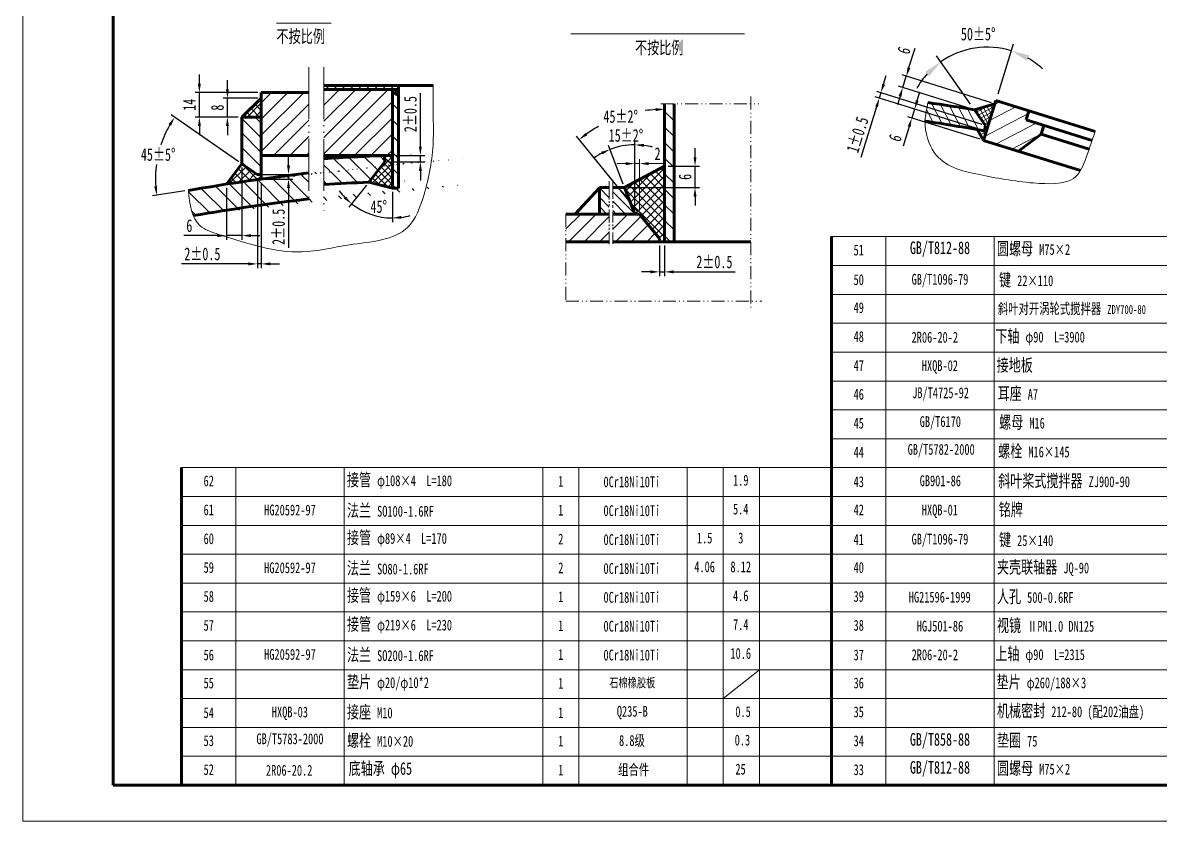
# Model space of a CAD drawing. Header units: millimetres. Extents: x 10132 to 16072, y 1336 to 9746.
# Drawn here: x 10132 to 13282, y 1336 to 3549 of the extents above; entities that cross this region are included whole.
import ezdxf

# ---------------------------------------------------------------- set-up
doc = ezdxf.new("R2010")
doc.units = ezdxf.units.MM
doc.linetypes.add('ACAD_ISO05W100', pattern=[33, 24, -3, 0, -3, 0, -3])
doc.linetypes.add('ACAD_ISO12W100', pattern=[22.4, 12, -3, 0.7, -3, 0.7, -3])
doc.layers.get('DEFPOINTS').update_dxf_attribs({"lineweight": 18})
for name, color, linetype, lineweight in [('双点划线', 5, 'ACAD_ISO05W100', 18), ('双点线', 7, 'ACAD_ISO12W100', 15), ('粗实线', 4, 'Continuous', 70), ('细实线', 7, 'Continuous', 18)]:
    doc.layers.add(name, color=color, linetype=linetype, lineweight=lineweight)
doc.styles.get("Standard").update_dxf_attribs({"font": 'SIMFANG.TTF', "width": 0.7, "height": 35})
doc.dimstyles.new('机械标注', dxfattribs={"dimtxt": 35, "dimasz": 25, "dimexe": 12, "dimexo": 10, "dimgap": 10, "dimtad": 1, "dimdec": 1, "dimdsep": 46, "dimtxsty": 'Standard', "dimcen": 2.5, "dimadec": 0, "dimazin": 0, "dimtfac": 1, "dimtdec": 1, "dimtmove": 0, "dimatfit": 0, "dimfxl": 0, "dimarcsym": 0})
doc.dimstyles.new('角度', dxfattribs={"dimtxt": 60, "dimasz": 50, "dimexe": 20, "dimexo": 20, "dimgap": 20, "dimtad": 1, "dimtih": 1, "dimtoh": 1, "dimdsep": 46, "dimtxsty": 'Standard', "dimcen": 2.5, "dimadec": 0, "dimazin": 0, "dimtfac": 1, "dimtmove": 0, "dimatfit": 0, "dimfxl": 0, "dimarcsym": 0})
doc.dimstyles.new('角度标注', dxfattribs={"dimtxt": 35, "dimasz": 25, "dimexe": 12, "dimexo": 10, "dimgap": 10, "dimtad": 1, "dimtih": 1, "dimtoh": 1, "dimdec": 4, "dimdsep": 46, "dimlunit": 6, "dimtxsty": 'Standard', "dimcen": 1, "dimadec": 0, "dimazin": 0, "dimtfac": 1, "dimtdec": 4, "dimtmove": 0, "dimatfit": 0, "dimfxl": 0, "dimtolj": 1, "dimtzin": 0, "dimarcsym": 0})
pattern_1 = [(135, (-73.282, 498.51), (-22.45064, -22.45064), [])]

# ---------------------------------------------------------------- blocks, each defined once
blk = doc.blocks.new('*D36')
at = {"layer": 'DEFPOINTS', "color": 0}
for p in [(12735, 3470.7), (12826.5, 3333), (12767.7, 3307), (12817.2, 3303.3), (12797.8, 3264.1)]:
    blk.add_point(p, dxfattribs=at)
at = {"layer": '细实线', "color": 0, "lineweight": -2}
for p, q in [((12832.5, 3352.1), (12875.5, 3490.1)), ((12756.2, 3323.4), (12662.5, 3456.8))]:
    blk.add_line(p, q, dxfattribs=at)
for start, end in [(72.6674, 125.0907), (47.0493, 59.8584), (137.8997, 150.7088)]:
    blk.add_arc((12802.8, 3257.1), 224.1, start, end, dxfattribs=at)
at = {"layer": '细实线', "color": 0}
for points in [[(12912, 3443.2), (12918.7, 3458.5), (12869.6, 3471)], [(12631, 3413.6), (12642, 3401.1), (12674, 3440.4)]]:
    blk.add_solid(points, dxfattribs=at)
at = {"layer": '细实线', "color": 0, "insert": (12777.5, 3517.2), "char_height": 35, "attachment_point": 5}
blk.add_mtext('50±5%%d', dxfattribs=at)
blk = doc.blocks.new('*D37')
at = {"layer": 'DEFPOINTS', "color": 0}
for p in [(12503.6, 3339.7), (12794.9, 3248.8), (12797.8, 3264.1)]:
    blk.add_point(p, dxfattribs=at)
at = {"layer": '细实线', "color": 0, "lineweight": -2}
for p, q in [((12515.7, 3378.4), (12523.1, 3402.2)), ((12785.4, 3251.7), (12492.1, 3343.3)), ((12788.3, 3267.1), (12496.8, 3358.1)), ((12508.2, 3354.5), (12503.6, 3339.7)), ((12496.2, 3315.8), (12452.4, 3175.6))]:
    blk.add_line(p, q, dxfattribs=at)
at = {"layer": '细实线', "color": 0}
for points in [[(12511.7, 3379.6), (12519.7, 3377.1), (12508.2, 3354.5)], [(12492.2, 3317.1), (12500.1, 3314.6), (12503.6, 3339.7)]]:
    blk.add_solid(points, dxfattribs=at)
at = {"layer": '细实线', "color": 0, "insert": (12443.3, 3238.7), "char_height": 35, "attachment_point": 5, "rotation": 72.6674}
blk.add_mtext('1±0.5', dxfattribs=at)
blk = doc.blocks.new('*D38')
at = {"layer": 'DEFPOINTS', "color": 0}
for p in [(12578.5, 3400.5), (12823.7, 3323.9), (12767.7, 3307)]:
    blk.add_point(p, dxfattribs=at)
at = {"layer": '细实线', "color": 0, "lineweight": -2}
for p, q in [((12585.9, 3424.3), (12602.8, 3478.5)), ((12814.1, 3326.9), (12567, 3404)), ((12758.1, 3310), (12557.2, 3372.7)), ((12568.7, 3369.1), (12578.5, 3400.5)), ((12561.2, 3345.3), (12553.8, 3321.4))]:
    blk.add_line(p, q, dxfattribs=at)
at = {"layer": '细实线', "color": 0}
for points in [[(12581.9, 3425.6), (12589.9, 3423.1), (12578.5, 3400.5)], [(12557.3, 3346.5), (12565.2, 3344), (12568.7, 3369.1)]]:
    blk.add_solid(points, dxfattribs=at)
at = {"layer": '细实线', "color": 0, "insert": (12571.9, 3471.9), "char_height": 35, "attachment_point": 5, "rotation": 72.6674}
blk.add_mtext('6', dxfattribs=at)
blk = doc.blocks.new('*D39')
at = {"layer": 'DEFPOINTS', "color": 0}
for p in [(12593.7, 3284.7), (12794.9, 3248.8), (12792.1, 3222.8)]:
    blk.add_point(p, dxfattribs=at)
at = {"layer": '细实线', "color": 0, "lineweight": -2}
for p, q in [((12608.8, 3333), (12616.3, 3356.9)), ((12785.4, 3251.7), (12589.9, 3312.7)), ((12601.4, 3309.2), (12593.7, 3284.7)), ((12782.6, 3225.8), (12582.3, 3288.3)), ((12586.3, 3260.9), (12569.4, 3206.7))]:
    blk.add_line(p, q, dxfattribs=at)
at = {"layer": '细实线', "color": 0}
for points in [[(12604.8, 3334.3), (12612.8, 3331.8), (12601.4, 3309.2)], [(12582.3, 3262.1), (12590.3, 3259.6), (12593.7, 3284.7)]]:
    blk.add_solid(points, dxfattribs=at)
at = {"layer": '细实线', "color": 0, "insert": (12547.8, 3229.7), "char_height": 35, "attachment_point": 5, "rotation": 72.6674}
blk.add_mtext('6', dxfattribs=at)
blk = doc.blocks.new('*D40')
at = {"layer": 'DEFPOINTS', "color": 0}
for p in [(10620.8, 3355.3), (10792.3, 3355.3), (10738.6, 3287.5)]:
    blk.add_point(p, dxfattribs=at)
at = {"layer": '细实线', "color": 0, "lineweight": -2}
for p, q in [((10620.8, 3380.3), (10620.8, 3405.3)), ((10782.3, 3355.3), (10608.8, 3355.3)), ((10620.8, 3287.5), (10620.8, 3355.3)), ((10728.6, 3287.5), (10608.8, 3287.5)), ((10620.8, 3262.5), (10620.8, 3237.5))]:
    blk.add_line(p, q, dxfattribs=at)
at = {"layer": '细实线', "color": 0}
for points in [[(10616.6, 3380.3), (10625, 3380.3), (10620.8, 3355.3)], [(10616.6, 3262.5), (10625, 3262.5), (10620.8, 3287.5)]]:
    blk.add_solid(points, dxfattribs=at)
at = {"layer": '细实线', "color": 0, "insert": (10593.3, 3321.4), "char_height": 35, "attachment_point": 5, "rotation": 90}
blk.add_mtext('14', dxfattribs=at)
blk = doc.blocks.new('*D41')
at = {"layer": 'DEFPOINTS', "color": 0}
for p in [(10738.6, 3157.8), (10695.8, 3101.4), (10695.8, 2958.9)]:
    blk.add_point(p, dxfattribs=at)
at = {"layer": '细实线', "color": 0, "lineweight": -2}
for p, q in [((10738.6, 3147.8), (10738.6, 2946.9)), ((10695.8, 3091.4), (10695.8, 2946.9)), ((10670.8, 2958.9), (10577.5, 2958.9)), ((10738.6, 2958.9), (10695.8, 2958.9)), ((10763.6, 2958.9), (10788.6, 2958.9))]:
    blk.add_line(p, q, dxfattribs=at)
at = {"layer": '细实线', "color": 0}
for points in [[(10670.8, 2963), (10670.8, 2954.7), (10695.8, 2958.9)], [(10763.6, 2963), (10763.6, 2954.7), (10738.6, 2958.9)]]:
    blk.add_solid(points, dxfattribs=at)
at = {"layer": '细实线', "color": 0, "insert": (10593, 2986.4), "char_height": 35, "attachment_point": 5}
blk.add_mtext('6', dxfattribs=at)
blk = doc.blocks.new('*D42')
at = {"layer": 'DEFPOINTS', "color": 0}
for p in [(10781.5, 3128.3), (10792.3, 3115.6), (10781.5, 2880.5)]:
    blk.add_point(p, dxfattribs=at)
at = {"layer": '细实线', "color": 0, "lineweight": -2}
for p, q in [((10781.5, 3118.3), (10781.5, 2868.5)), ((10792.3, 3105.6), (10792.3, 2868.5)), ((10756.5, 2880.5), (10571.1, 2880.5)), ((10792.3, 2880.5), (10781.5, 2880.5)), ((10817.3, 2880.5), (10842.3, 2880.5))]:
    blk.add_line(p, q, dxfattribs=at)
at = {"layer": '细实线', "color": 0}
for points in [[(10756.5, 2884.7), (10756.5, 2876.4), (10781.5, 2880.5)], [(10817.3, 2884.7), (10817.3, 2876.4), (10792.3, 2880.5)]]:
    blk.add_solid(points, dxfattribs=at)
at = {"layer": '细实线', "color": 0, "insert": (10629.1, 2908), "char_height": 35, "attachment_point": 5}
blk.add_mtext('2±0.5', dxfattribs=at)
blk = doc.blocks.new('*D43')
at = {"layer": 'DEFPOINTS', "color": 0}
for p in [(10781.3, 3128.3), (10792.3, 3115.6), (10867.6, 3115.6)]:
    blk.add_point(p, dxfattribs=at)
at = {"layer": '细实线', "color": 0, "lineweight": -2}
for p, q in [((10867.6, 3153.3), (10867.6, 3178.3)), ((10791.3, 3128.3), (10879.6, 3128.3)), ((10867.6, 3128.3), (10867.6, 3115.6)), ((10802.3, 3115.6), (10879.6, 3115.6)), ((10867.6, 3090.6), (10867.6, 2925.3))]:
    blk.add_line(p, q, dxfattribs=at)
at = {"layer": '细实线', "color": 0}
for points in [[(10863.5, 3153.3), (10871.8, 3153.3), (10867.6, 3128.3)], [(10863.5, 3090.6), (10871.8, 3090.6), (10867.6, 3115.6)]]:
    blk.add_solid(points, dxfattribs=at)
at = {"layer": '细实线', "color": 0, "insert": (10840.1, 2983.2), "char_height": 35, "attachment_point": 5, "rotation": 90}
blk.add_mtext('2±0.5', dxfattribs=at)
blk = doc.blocks.new('*D44')
at = {"layer": 'DEFPOINTS', "color": 0}
for p in [(10517.5, 3219.6), (10738.6, 3157.8), (10781.3, 3128.3), (10792.3, 3115.6), (10590.4, 3084.2)]:
    blk.add_point(p, dxfattribs=at)
at = {"layer": '细实线', "color": 0, "lineweight": -2}
for p, q in [((10730.3, 3163.5), (10542.3, 3293.5)), ((10580.5, 3082.7), (10490.8, 3068.8))]:
    blk.add_line(p, q, dxfattribs=at)
for start, end in [(150.1383, 161.6156), (172.4404, 184.0354)]:
    blk.add_arc((10798.3, 3116.5), 299.2, start, end, dxfattribs=at)
at = {"layer": '细实线', "color": 0}
for points in [[(10535.3, 3267.7), (10542.4, 3263.3), (10552.2, 3286.6)], [(10504, 3095.9), (10495.7, 3095), (10502.7, 3070.6)]]:
    blk.add_solid(points, dxfattribs=at)
at = {"layer": '细实线', "color": 0, "insert": (10506.7, 3183.4), "char_height": 35, "attachment_point": 5}
blk.add_mtext('\\A1;45±5%%d', dxfattribs=at)
blk = doc.blocks.new('*D45')
at = {"layer": 'DEFPOINTS', "color": 0}
for p in [(10698.5, 3339.5), (10792.3, 3339.5), (10738.6, 3287.5)]:
    blk.add_point(p, dxfattribs=at)
at = {"layer": '细实线', "color": 0, "lineweight": -2}
for p, q in [((10698.5, 3364.5), (10698.5, 3389.5)), ((10782.3, 3339.5), (10686.5, 3339.5)), ((10698.5, 3287.5), (10698.5, 3339.5)), ((10728.6, 3287.5), (10686.5, 3287.5)), ((10698.5, 3262.5), (10698.5, 3237.5))]:
    blk.add_line(p, q, dxfattribs=at)
at = {"layer": '细实线', "color": 0}
for points in [[(10694.3, 3364.5), (10702.6, 3364.5), (10698.5, 3339.5)], [(10694.3, 3262.5), (10702.6, 3262.5), (10698.5, 3287.5)]]:
    blk.add_solid(points, dxfattribs=at)
at = {"layer": '细实线', "color": 0, "insert": (10671, 3313.5), "char_height": 35, "attachment_point": 5, "rotation": 90}
blk.add_mtext('8', dxfattribs=at)
blk = doc.blocks.new('*D69')
at = {"layer": 'DEFPOINTS', "color": 0}
for p in [(11155.3, 3363.7), (11134.5, 3163.2), (11089.7, 3107), (11155.3, 3090.1), (11076.5, 3025.6)]:
    blk.add_point(p, dxfattribs=at)
at = {"layer": '细实线', "color": 0, "lineweight": -2}
for p, q in [((11083.4, 3099.1), (11034.6, 3037.9)), ((11155.3, 3080.1), (11155.3, 2995.7))]:
    blk.add_line(p, q, dxfattribs=at)
for start, end in [(215.6713, 223.565), (231.4588, 270), (277.8938, 285.7875)]:
    blk.add_arc((11155.3, 3189.3), 181.6, start, end, dxfattribs=at)
at = {"layer": '细实线', "color": 0}
for points in [[(11026.5, 3067.2), (11020.9, 3061.1), (11042.1, 3047.3)], [(11180.5, 3005.3), (11179.9, 3013.6), (11155.3, 3007.7)]]:
    blk.add_solid(points, dxfattribs=at)
at = {"layer": '细实线', "color": 0, "insert": (11117.5, 3039.1), "char_height": 35, "attachment_point": 5}
blk.add_mtext('\\A1;45°', dxfattribs=at)
blk = doc.blocks.new('*D70')
at = {"layer": 'DEFPOINTS', "color": 0}
for p in [(11134.5, 3163.2), (11155.3, 3180.8), (11232.8, 3163.2)]:
    blk.add_point(p, dxfattribs=at)
at = {"layer": '细实线', "color": 0, "lineweight": -2}
for p, q in [((11232.8, 3205.8), (11232.8, 3353.6)), ((11144.5, 3163.2), (11244.8, 3163.2)), ((11165.3, 3180.8), (11244.8, 3180.8)), ((11232.8, 3163.2), (11232.8, 3180.8)), ((11232.8, 3138.2), (11232.8, 3113.2))]:
    blk.add_line(p, q, dxfattribs=at)
at = {"layer": '细实线', "color": 0}
for points in [[(11228.7, 3205.8), (11237, 3205.8), (11232.8, 3180.8)], [(11228.7, 3138.2), (11237, 3138.2), (11232.8, 3163.2)]]:
    blk.add_solid(points, dxfattribs=at)
at = {"layer": '细实线', "color": 0, "insert": (11205.3, 3295.6), "char_height": 35, "attachment_point": 5, "rotation": 90}
blk.add_mtext('2±0.5', dxfattribs=at)
blk = doc.blocks.new('*D79')
at = {"layer": 'DEFPOINTS', "color": 0}
for p in [(11894.7, 2941.8), (11909.2, 2941.8), (11894.7, 2858.4)]:
    blk.add_point(p, dxfattribs=at)
at = {"layer": '细实线', "color": 0, "lineweight": -2}
for p, q in [((11894.7, 2931.8), (11894.7, 2846.4)), ((11909.2, 2931.8), (11909.2, 2846.4)), ((11869.7, 2858.4), (11844.7, 2858.4)), ((11894.7, 2858.4), (11909.2, 2858.4)), ((11934.2, 2858.4), (12104.9, 2858.4))]:
    blk.add_line(p, q, dxfattribs=at)
at = {"layer": '细实线', "color": 0}
for points in [[(11869.7, 2862.6), (11869.7, 2854.2), (11894.7, 2858.4)], [(11934.2, 2862.6), (11934.2, 2854.2), (11909.2, 2858.4)]]:
    blk.add_solid(points, dxfattribs=at)
at = {"layer": '细实线', "color": 0, "insert": (12047, 2885.9), "char_height": 35, "attachment_point": 5}
blk.add_mtext('2±0.5', dxfattribs=at)
blk = doc.blocks.new('*D90')
at = {"layer": 'DEFPOINTS', "color": 0}
for p in [(11780.2, 3204.8), (11798.4, 3092), (11826.6, 3029.4), (11826.6, 3018.6), (11826.6, 3018.6)]:
    blk.add_point(p, dxfattribs=at)
at = {"layer": '细实线', "color": 0, "lineweight": -2}
for p, q in [((11826.6, 3039.4), (11826.6, 3222.5)), ((11794.8, 3101.4), (11753.5, 3209))]:
    blk.add_line(p, q, dxfattribs=at)
for start, end in [(118.4664, 125.9347), (90, 110.9981), (75.0634, 82.5317)]:
    blk.add_arc((11826.6, 3018.6), 191.9, start, end, dxfattribs=at)
at = {"layer": '细实线', "color": 0}
for points in [[(11851.3, 3204.7), (11851.8, 3213), (11826.6, 3210.5)], [(11733.4, 3191.1), (11736.9, 3183.5), (11757.8, 3197.8)]]:
    blk.add_solid(points, dxfattribs=at)
at = {"layer": '细实线', "color": 0, "insert": (11802.1, 3236.4), "char_height": 35, "attachment_point": 5}
blk.add_mtext('\\A1;15±2°', dxfattribs=at)
blk = doc.blocks.new('*D91')
at = {"layer": 'DEFPOINTS', "color": 0}
for p in [(11909.2, 3323.9), (11744.2, 3270.8), (11840, 3018.6), (11894.7, 2951.2), (11909.2, 2941.8)]:
    blk.add_point(p, dxfattribs=at)
at = {"layer": '细实线', "color": 0, "lineweight": -2}
blk.add_line((11833.7, 3026.3), (11664.9, 3234.3), dxfattribs=at)
for start, end in [(93.8143, 98.2073), (119.209, 125.2688)]:
    blk.add_arc((11909.2, 2933.4), 375.6, start, end, dxfattribs=at)
at = {"layer": '细实线', "color": 0}
for points in [[(11884.1, 3312.3), (11884.4, 3304), (11909.2, 3309)], [(11694.9, 3236.7), (11689.8, 3243.4), (11672.4, 3224.9)]]:
    blk.add_solid(points, dxfattribs=at)
at = {"layer": '细实线', "color": 0, "insert": (11787.5, 3288.7), "char_height": 35, "attachment_point": 5}
blk.add_mtext('\\A1;45±2°', dxfattribs=at)
blk = doc.blocks.new('*D92')
at = {"layer": 'DEFPOINTS', "color": 0}
for p in [(11909.2, 3151.2), (11993.4, 3151.2), (11798.4, 3092)]:
    blk.add_point(p, dxfattribs=at)
at = {"layer": '细实线', "color": 0, "lineweight": -2}
for p, q in [((11993.4, 3176.2), (11993.4, 3201.2)), ((11919.2, 3151.2), (12005.4, 3151.2)), ((11993.4, 3092), (11993.4, 3151.2)), ((11808.4, 3092), (12005.4, 3092)), ((11993.4, 3067), (11993.4, 3042))]:
    blk.add_line(p, q, dxfattribs=at)
at = {"layer": '细实线', "color": 0}
for points in [[(11989.2, 3176.2), (11997.5, 3176.2), (11993.4, 3151.2)], [(11989.2, 3067), (11997.5, 3067), (11993.4, 3092)]]:
    blk.add_solid(points, dxfattribs=at)
at = {"layer": '细实线', "color": 0, "insert": (11965.9, 3121.6), "char_height": 35, "attachment_point": 5, "rotation": 90}
blk.add_mtext('6', dxfattribs=at)

msp = doc.modelspace()

# ---------------------------------------------------------------- hatches: boundary and pattern name
at = {"layer": '细实线'}
h = msp.add_hatch(dxfattribs=at)
h.set_pattern_fill('ANSI31', color=256, scale=5, angle=90, style=0)
h.set_pattern_definition([(135, (-73.282, 498.51), (-11.22532, -11.22532), [])])
h.paths.add_polyline_path([(11171.91599, 3374.75509), (10965.68494, 3374.75509), (10965.68494, 3363.66468), (11171.91599, 3363.66468)])
h = msp.add_hatch(dxfattribs=at)
h.set_pattern_fill('ANSI37', color=256, scale=5, angle=90, style=0)
h.set_pattern_definition([(135, (-73.282, 498.51), (-11.22532, -11.22532), []), (225, (-73.282, 498.51), (11.22532, -11.22532), [])])
edge = h.paths.add_edge_path()
edge.add_line((10792.3281, 3128.33055), (10781.25418, 3128.33055))
edge.add_line((10781.25418, 3128.33055), (10738.55162, 3157.84498))
edge.add_line((10738.55162, 3157.84498), (10695.77392, 3101.37377))
edge.add_ellipse((11827.3281, 1202.37431), major_axis=(-3897, 0), ratio=0.5092378753, start_angle=286.22712679, end_angle=286.87983661, ccw=False)
edge.add_ellipse((11827.3281, 1202.37431), major_axis=(-3897, 0), ratio=0.5092378753, start_angle=285.40194912, end_angle=286.22712679, ccw=False)
edge.add_line((10792.3281, 3115.60371), (10792.3281, 3128.33055))
h.paths.add_polyline_path([(10792.3281, 3339.46049), (10738.55162, 3287.49667), (10792.3281, 3287.49667)])
h = msp.add_hatch(dxfattribs=at)
h.set_pattern_fill('ANSI31', color=256, scale=10, style=0)
h.set_pattern_definition([(45, (-73.282, 498.51), (-22.45064, 22.45064), [])])
h.paths.add_polyline_path([(10923.58359, 3355.33478), (10792.3281, 3355.33478), (10792.3281, 3180.84576), (10923.58359, 3180.84576)])
h.paths.add_polyline_path([(11155.25252, 3363.66468), (10965.68494, 3363.66468), (10965.68494, 3180.84576), (11155.25252, 3180.84576)])
h = msp.add_hatch(dxfattribs=at)
h.set_pattern_fill('ANSI37', color=256, scale=2, angle=90, style=0)
h.set_pattern_definition([(135, (-73.2817, 498.51), (-4.490128, -4.490128), []), (225, (-73.2817, 498.51), (4.490128, -4.490128), [])])
h.paths.add_polyline_path([(11171.91599, 3363.66468), (11155.25252, 3363.66468), (11155.25252, 3356.34762), (11171.91599, 3347.7759)])
h = msp.add_hatch(dxfattribs=at)
h.set_pattern_fill('ANSI31', color=256, scale=10, angle=90, style=0)
h.set_pattern_definition(pattern_1)
h.paths.add_polyline_path([(11171.91599, 3347.7759), (11155.25252, 3356.34762), (11155.25252, 3090.10936), (11171.91599, 3090.10936)])
h = msp.add_hatch(dxfattribs=at)
h.set_pattern_fill('ANSI31', color=256, scale=6.4, angle=72.66740005, style=0)
h.set_pattern_definition([(117.6674, (6371.89, 461.934), (-17.99657, -9.43535), [])])
edge = h.paths.add_edge_path()
edge.add_spline(control_points=[(12638.47892, 3327.64173), (12634.91705, 3310.56829), (12631.28225, 3293.14522), (12630.75409, 3276.16584), (12630.74473, 3275.8253)], knot_values=[0, 0, 0, 0, 65.5096313857, 66.8511411154, 66.8511411154, 66.8511411154, 66.8511411154], degree=3, periodic=0)
edge.add_arc((12131.84111, -263.06478), 3573.88413, 79.30753978, 81.97547103, ccw=False)
edge.add_line((12794.92995, 3248.76679), (12797.83089, 3264.13067))
edge.add_line((12797.83089, 3264.13067), (12767.69423, 3307.02568))
edge.add_arc((12131.84111, -263.06478), 3626.27289, 79.90119541, 81.96875543)
h = msp.add_hatch(dxfattribs=at)
h.set_pattern_fill('ANSI37', color=256, scale=3.2, angle=72.66740005, style=0)
h.set_pattern_definition([(117.6674, (6371.89, 461.934), (-8.998285, -4.717676), []), (207.6674, (6371.89, 461.934), (4.717676, -8.998285), [])])
h.paths.add_polyline_path([(12817.23956, 3303.30453), (12823.67474, 3323.9242), (12767.69423, 3307.02568), (12797.83089, 3264.13067), (12794.92995, 3248.76679, -0.0003555276), (12799.92349, 3247.82025)])
h.paths.add_polyline_path([(12799.92349, 3247.82025, 0.0017325441), (12775.57662, 3252.36583), (12792.1215, 3222.82104)])
h = msp.add_hatch(dxfattribs=at)
h.set_pattern_fill('ANSI31', color=256, scale=10.4, angle=342.66740005, style=0)
h.set_pattern_definition([(27.6674, (6371.89, 461.934), (-15.33245, 29.24443), [])])
h.paths.add_polyline_path([(12889.40277, 3192.46057), (12951.59016, 3240.21624), (12959.01944, 3264.02118), (12910.14978, 3279.27289), (12918.00341, 3304.43755), (12826.50509, 3332.99323), (12817.23956, 3303.30453), (12792.1215, 3222.82104)])
h = msp.add_hatch(dxfattribs=at)
h.set_pattern_fill('ANSI31', color=256, scale=9, angle=90, style=0)
h.set_pattern_definition([(135, (2890.25, -1637.83), (-20.20558, -20.20558), [])])
h.paths.add_polyline_path([(10792.3281, 3287.49667), (10738.55162, 3287.49667), (10738.55162, 3157.84498), (10792.3281, 3129.8789)])
h = msp.add_hatch(dxfattribs=at)
h.set_pattern_fill('ANSI31', color=256, scale=10, angle=90, style=0)
h.set_pattern_definition(pattern_1)
edge = h.paths.add_edge_path()
edge.add_ellipse((11827.3281, 1202.37431), major_axis=(-3825, 0), ratio=0.5, start_angle=283.66667808, end_angle=288.65412508, ccw=False)
edge.add_line((10923.58359, 3060.72511), (10923.58359, 3132.77244))
edge.add_ellipse((11827.3281, 1202.37431), major_axis=(-3897, 0), ratio=0.5092378753, start_angle=283.40941519, end_angle=285.40194912)
edge.add_ellipse((11827.3281, 1202.37431), major_axis=(-3897, 0), ratio=0.5092378753, start_angle=285.40194912, end_angle=286.22712679)
edge.add_ellipse((11827.3281, 1202.37431), major_axis=(-3897, 0), ratio=0.5092378753, start_angle=286.22712679, end_angle=286.87983661)
edge.add_ellipse((11827.3281, 1202.37431), major_axis=(-3897, 0), ratio=0.5092378753, start_angle=286.87983661, end_angle=288.50669764)
edge.add_spline(control_points=[(10590.35986, 3084.24898), (10593.09476, 3059.40717), (10595.82966, 3034.56536), (10603.88469, 3014.40433)], knot_values=[0, 0, 0, 0, 66.6961486033, 66.6961486033, 66.6961486033, 66.6961486033], degree=3, periodic=0)
edge = h.paths.add_edge_path()
edge.add_line((11134.46719, 3163.20009), (11133.76517, 3180.84576))
edge.add_ellipse((11437.29147, 1202.37431), major_axis=(-3897, 0), ratio=0.5092378753, start_angle=274.46713033, end_angle=276.95084864)
edge.add_line((10965.68494, 3172.28889), (10965.68494, 3100.28186))
edge.add_ellipse((11437.29147, 1202.37431), major_axis=(-3825, 0), ratio=0.5, start_angle=275.21438532, end_angle=277.08235233, ccw=False)
edge.add_line((11089.66546, 3106.95964), (11134.46719, 3163.20009))
h.paths.add_polyline_path([(10829.78851, 2937.27533), (10829.78851, 3064.35371), (10882.28851, 3064.35371), (10882.28851, 2937.27533)], flags=9)
h = msp.add_hatch(dxfattribs=at)
h.set_pattern_fill('ANSI37', color=256, scale=4, angle=90, style=0)
h.set_pattern_definition([(135, (-73.282, 498.51), (-8.980256, -8.980256), []), (225, (-73.282, 498.51), (8.980256, -8.980256), [])])
h.paths.add_polyline_path([(11155.25252, 3180.84576), (11133.76517, 3180.84576), (11134.46719, 3163.20009), (11089.66546, 3106.95964), (11155.25252, 3090.10936)])
h = msp.add_hatch(dxfattribs=at)
h.set_pattern_fill('ANSI37', color=256, scale=5, style=0)
h.set_pattern_definition([(45, (-1106.122, -1001.526), (-11.22532, 11.22532), []), (135, (-1106.122, -1001.526), (-11.22532, -11.22532), [])])
h.paths.add_polyline_path([(11909.21647, 3151.19735), (11798.40819, 3092.02848), (11826.60345, 3018.56992), (11840.02872, 3018.56992), (11894.71933, 2951.23244), (11894.71933, 2941.79699), (11909.21647, 2941.79699)])

# ---------------------------------------------------------------- linework, layer by layer
for p, q in [((11935.40802, 3319.68402), (11931.17524, 3323.91681)), ((11826.33125, 3019.27909), (11765.5006, 3080.10973)), ((11775.31414, 3018.56992), (11765.5006, 3028.38346))]:
    msp.add_line(p, q)
at = {"color": 0, "linetype": 'ByBlock'}
for p, q in [((11935.40802, 3276.57879), (11909.21647, 3302.77035)), ((11935.40802, 3233.47356), (11909.21647, 3259.66512)), ((11935.40802, 3190.36833), (11909.21647, 3216.55989)), ((11935.40802, 3147.26311), (11909.21647, 3173.45466)), ((11935.40802, 3104.15788), (11909.21647, 3130.34943)), ((11755.9006, 3063.84659), (11728.67977, 3091.06742)), ((11810.22068, 3061.2528), (11779.44499, 3092.02848)), ((11935.40802, 3061.05265), (11909.21647, 3087.2442)), ((11755.9006, 3037.98346), (11728.67977, 3065.20429)), ((11749.45101, 3018.56992), (11728.67977, 3039.34115)), ((11801.17728, 3018.56992), (11765.5006, 3054.24659)), ((11935.40802, 3017.94742), (11909.21647, 3044.13897)), ((11635.66129, 2977.5337), (11676.69751, 3018.56992)), ((11643.02981, 2941.79699), (11719.80274, 3018.56992)), ((11686.13504, 2941.79699), (11755.9006, 3011.56256)), ((11765.5006, 2976.93634), (11807.13419, 3018.56992)), ((11773.46648, 2941.79699), (11844.60496, 3012.93546)), ((11935.40802, 2974.84219), (11909.21647, 3001.03374)), ((11729.24026, 2941.79699), (11755.9006, 2968.45733)), ((11816.57171, 2941.79699), (11863.92388, 2989.14915)), ((11859.67694, 2941.79699), (11883.2428, 2965.36284)), ((11925.34799, 2941.79699), (11909.21647, 2957.92851))]:
    msp.add_line(p, q, dxfattribs=at)
at = {"layer": 'DEFPOINTS', "color": 0, "linetype": 'ByBlock'}
for p in [(11909.21647, 3193.71095), (11728.67977, 3091.82643), (11655.42327, 3018.56992)]:
    msp.add_point(p, dxfattribs=at)
at = {"layer": '双点划线', "ltscale": 6}
for p, q in [((10923.58359, 3425.353), (10923.58359, 3030.67225)), ((10965.68494, 3425.353), (10965.68494, 3028.66879))]:
    msp.add_line(p, q, dxfattribs=at)
at = {"layer": '双点线', "ltscale": 3}
for p, q in [((12147.91959, 3344.18427), (12147.91959, 2751.21318)), ((11899.00306, 3323.91681), (12170.19272, 3323.91681)), ((11755.9006, 3089.70973), (11753.58185, 3092.02848)), ((11755.9006, 3075.32379), (11755.9006, 3110.13415)), ((11755.9006, 3059.16638), (11755.9006, 3092.02848)), ((11765.5006, 3075.21941), (11765.5006, 3110.13415)), ((11765.5006, 3061.63755), (11765.5006, 3092.02848)), ((11755.9006, 3065.77428), (11755.9006, 3067.36714)), ((11755.9006, 3059.35872), (11755.9006, 3062.03186)), ((11765.5006, 3067.19996), (11765.5006, 3068.80385)), ((11765.5006, 3061.14081), (11765.5006, 3062.92292)), ((11755.9006, 3049.98771), (11755.9006, 3054.22402)), ((11755.9006, 3041.5151), (11755.9006, 3045.7514)), ((11755.9006, 3001.72474), (11755.9006, 3031.63038)), ((11765.5006, 3048.57561), (11765.5006, 3054.57704)), ((11765.5006, 3035.86669), (11765.5006, 3042.9272)), ((11765.5006, 3001.45827), (11765.5006, 3024.56986)), ((11635.66129, 3018.56992), (11635.66129, 2777.64142)), ((11755.9006, 2995.62176), (11755.9006, 3018.56992)), ((11765.5006, 2994.91571), (11765.5006, 3018.56992)), ((11755.9006, 2984.67796), (11755.9006, 2989.2673)), ((11755.9006, 2985.26661), (11755.9006, 2986.80601)), ((11755.9006, 2977.35069), (11755.9006, 2980.0493)), ((11755.9006, 2974.79325), (11755.9006, 2979.38258)), ((11755.9006, 2935.04233), (11755.9006, 2969.85089)), ((11765.5006, 2985.03099), (11765.5006, 2989.97335)), ((11765.5006, 2986.88578), (11765.5006, 2988.86476)), ((11765.5006, 2978.43014), (11765.5006, 2980.94884)), ((11765.5006, 2975.85232), (11765.5006, 2977.97048)), ((11765.5006, 2936.08349), (11765.5006, 2967.37971)), ((11635.66129, 2777.64142), (12178.12329, 2777.64142))]:
    msp.add_line(p, q, dxfattribs=at)
at = {"layer": '粗实线'}
for p, q in [((10965.68494, 3374.75509), (11268.29518, 3374.75509)), ((11171.91599, 3374.75509), (11171.91599, 3090.10936)), ((10738.55162, 3287.49667), (10792.3281, 3339.46049)), ((10923.58359, 3355.33478), (10792.3281, 3355.33478)), ((10792.3281, 3115.57041), (10792.3281, 3355.33478)), ((10965.68494, 3363.66468), (11171.91599, 3363.66468)), ((11155.25252, 3363.66468), (11155.25252, 3090.10936)), ((11155.25252, 3356.34762), (11171.91599, 3347.7759)), ((11909.21647, 3323.91681), (11909.21647, 2941.79699)), ((11935.40802, 3323.91681), (11935.40802, 2941.79699)), ((12767.69423, 3307.02568), (12823.67474, 3323.9242)), ((12817.23956, 3303.30453), (12826.50509, 3332.99323)), ((12826.50509, 3332.99323), (13101.70981, 3247.1047)), ((10738.55162, 3287.49667), (10792.3281, 3287.49667)), ((10738.55162, 3287.49667), (10738.55162, 3157.84498)), ((12767.69423, 3307.02568), (12797.83089, 3264.13067)), ((12792.1215, 3222.82104), (12817.23956, 3303.30453)), ((12918.00341, 3304.43755), (12910.14978, 3279.27289)), ((12910.14978, 3279.27289), (13093.13077, 3222.16643)), ((12792.1215, 3222.82104), (12775.57662, 3252.36583)), ((12797.83089, 3264.13067), (12794.92995, 3248.76679)), ((12959.01944, 3264.02118), (12951.59016, 3240.21624)), ((12792.1215, 3222.82104), (13060.79618, 3138.97047)), ((12951.59016, 3240.21624), (12889.40277, 3192.46057)), ((12951.59016, 3240.21624), (13084.86093, 3198.62382)), ((10738.55162, 3157.84498), (10695.77392, 3101.37377)), ((10781.25418, 3128.33055), (10738.55162, 3157.84498)), ((10923.58359, 3180.84576), (10792.55162, 3180.84576)), ((11155.25252, 3180.84576), (10965.68494, 3180.84576)), ((11134.46719, 3163.20009), (11089.66546, 3106.95964)), ((11134.46719, 3163.20009), (11133.76517, 3180.84576)), ((11909.21647, 3151.19735), (11798.40819, 3092.02848)), ((10781.25418, 3128.33055), (10792.3281, 3128.33055)), ((10738.3281, 3107.81478), (10738.3281, 3107.7755)), ((11089.66546, 3106.95964), (11155.25252, 3090.10936)), ((11171.91599, 3090.10936), (11155.25252, 3090.10936)), ((11728.67977, 3091.06742), (11661.79178, 3018.56992)), ((11728.67977, 3092.23169), (11728.67977, 3018.56992)), ((11728.67977, 3092.02848), (11755.9006, 3092.02848)), ((11765.5006, 3092.02848), (11798.40819, 3092.02848)), ((11798.40819, 3092.02848), (11826.60345, 3018.56992)), ((11635.66129, 3018.56992), (11755.9006, 3018.56992)), ((11765.5006, 3018.56992), (11840.02872, 3018.56992)), ((11840.02872, 3018.56992), (11894.71933, 2951.23244)), ((11635.66129, 2941.79699), (11755.9006, 2941.79699)), ((11765.5006, 2941.79699), (11909.21647, 2941.79699)), ((11894.71933, 2951.23244), (11894.71933, 2941.79699)), ((11909.21647, 2941.79699), (12147.91959, 2941.79699)), ((12371.69721, 1435.97026), (12371.69721, 2955.97026)), ((10571.69721, 1435.97026), (10571.69721, 2315.97026))]:
    msp.add_line(p, q, dxfattribs=at)
msp.add_lwpolyline([(10381.69721, 1435.97026), (15971.69721, 1435.97026), (15971.69721, 9645.97026), (10381.69721, 9645.97026)], close=True, dxfattribs=at)
for radius, start, end in [(3626.27289, 79.90119541, 81.97958886), (3573.88413, 79.30753978, 82.01161706)]:
    msp.add_arc((12131.84111, -263.06478), radius, start, end, dxfattribs=at)
for centre, major_axis, ratio, start_param, end_param in [((11437.29147, 1202.37431), (-3897, 0), 0.5092378753, 4.7903551127, 4.8337041749), ((11827.3281, 1202.37431), (-3897, 0), 0.5092378753, 4.9464274262, 5.035391788), ((11437.29147, 1202.37431), (-3825, 0), 0.5, 4.8033971726, 4.8359993473), ((11827.3281, 1202.37431), (-3825, 0), 0.5, 4.9509175107, 5.0379648821)]:
    msp.add_ellipse(centre, major_axis=major_axis, ratio=ratio, start_param=start_param, end_param=end_param, dxfattribs=at)
at = {"layer": '细实线', "lineweight": 18, "ltscale": 2}
for p, q in [((10834.24891, 3547.46041), (10916.67015, 3547.46041)), ((10916.67015, 3547.46041), (10986.00937, 3547.46041)), ((11649.58832, 3518.08085), (12130.37374, 3518.08085))]:
    msp.add_line(p, q, dxfattribs=at)
at = {"layer": '细实线'}
for p, q in [((11801.60345, 3158.39267), (11776.60345, 3158.39267)), ((11826.60345, 3028.56992), (11826.60345, 3170.39267)), ((11826.60345, 3158.39267), (11840.02872, 3158.39267)), ((11840.02872, 3028.56992), (11840.02872, 3170.39267)), ((11865.02872, 3158.39267), (11909.21647, 3158.39267)), ((11826.60345, 3018.56992), (11826.60345, 3029.4222)), ((12371.69721, 2955.97026), (14171.69721, 2955.97026)), ((12521.69721, 1435.97026), (12521.69721, 2955.97026)), ((12821.69721, 1435.97026), (12821.69721, 2955.97026)), ((12371.69721, 2875.97026), (14171.69721, 2875.97026)), ((12371.69721, 2795.97026), (14171.69721, 2795.97026)), ((12371.69721, 2715.97026), (14171.69721, 2715.97026)), ((12371.69721, 2635.97026), (14171.69721, 2635.97026)), ((12371.69721, 2555.97026), (14171.69721, 2555.97026)), ((12371.69721, 2475.97026), (14171.69721, 2475.97026)), ((12371.69721, 2395.97026), (14171.69721, 2395.97026)), ((10571.69721, 2315.97026), (12371.69721, 2315.97026)), ((10721.69721, 1435.97026), (10721.69721, 2315.97026)), ((11021.69721, 1435.97026), (11021.69721, 2315.97026)), ((11571.69721, 1435.97026), (11571.69721, 2315.97026)), ((11671.69721, 1435.97026), (11671.69721, 2315.97026)), ((11971.69721, 1435.97026), (11971.69721, 2315.97026)), ((12071.69721, 1435.97026), (12071.69721, 2315.97026)), ((12171.69721, 1435.97026), (12171.69721, 2315.97026)), ((12371.69721, 2315.97026), (14171.69721, 2315.97026)), ((10571.69721, 2235.97026), (12371.69721, 2235.97026)), ((12371.69721, 2235.97026), (14171.69721, 2235.97026)), ((10571.69721, 2155.97026), (12371.69721, 2155.97026)), ((12371.69721, 2155.97026), (14171.69721, 2155.97026)), ((10571.69721, 2075.97026), (12371.69721, 2075.97026)), ((12371.69721, 2075.97026), (14171.69721, 2075.97026)), ((10571.69721, 1995.97026), (12371.69721, 1995.97026)), ((12371.69721, 1995.97026), (14171.69721, 1995.97026)), ((10571.69721, 1915.97026), (12371.69721, 1915.97026)), ((12371.69721, 1915.97026), (14171.69721, 1915.97026)), ((10571.69721, 1835.97026), (12371.69721, 1835.97026)), ((12371.69721, 1835.97026), (14171.69721, 1835.97026)), ((10571.69721, 1755.97026), (12371.69721, 1755.97026)), ((10571.69721, 1755.97026), (12371.69721, 1755.97026)), ((12071.69721, 1675.97026), (12171.69721, 1755.97026)), ((12371.69721, 1755.97026), (14171.69721, 1755.97026)), ((12371.69721, 1755.97026), (14171.69721, 1755.97026)), ((10571.69721, 1675.97026), (12371.69721, 1675.97026)), ((10571.69721, 1675.97026), (12371.69721, 1675.97026)), ((12371.69721, 1675.97026), (14171.69721, 1675.97026)), ((12371.69721, 1675.97026), (14171.69721, 1675.97026)), ((10571.69721, 1595.97026), (12371.69721, 1595.97026)), ((10571.69721, 1595.97026), (12371.69721, 1595.97026)), ((12371.69721, 1595.97026), (14171.69721, 1595.97026)), ((12371.69721, 1595.97026), (14171.69721, 1595.97026)), ((10571.69721, 1515.97026), (12371.69721, 1515.97026)), ((12371.69721, 1515.97026), (14171.69721, 1515.97026)), ((12371.69721, 1515.97026), (14171.69721, 1515.97026))]:
    msp.add_line(p, q, dxfattribs=at)
msp.add_lwpolyline([(10131.69721, 1335.97026), (16071.69721, 1335.97026), (16071.69721, 9745.97026), (10131.69721, 9745.97026)], close=True, dxfattribs=at)
msp.add_spline([(10590.35986, 3084.24898), (10622.742, 2986.29415), (10674.86737, 2962.25268), (10905.40251, 2913.88564), (11036.08284, 2933.26496), (11198.12635, 2982.28724), (11242.23246, 3070.43926), (11268.29518, 3218.69502), (11268.29518, 3296.82978), (11268.29518, 3374.75509)], degree=3, dxfattribs=at)
msp.add_open_spline([(12638.47892, 3327.64173), (12634.91705, 3310.56829), (12624.21982, 3259.29216), (12660.21511, 3153.96502), (12768.1032, 3129.92422), (12913.7518, 3101.9369), (13044.61104, 3100.35024), (13074.19208, 3165.16316), (13091.64414, 3218.87673), (13101.70981, 3247.1047)], degree=3, knots=[0, 0, 0, 0, 65.5096313857, 196.7430626151, 436.8741976114, 644.8773816813, 803.0157959517, 902.577449905, 1014.5721357914, 1014.5721357914, 1014.5721357914, 1014.5721357914], dxfattribs=at)
for points in [[(11801.60345, 3162.55933), (11801.60345, 3154.226), (11826.60345, 3158.39267)], [(11865.02872, 3162.55933), (11865.02872, 3154.226), (11840.02872, 3158.39267)]]:
    msp.add_solid(points, dxfattribs=at)

# ---------------------------------------------------------------- texts
for s, insert, char_height, width, attachment_point in [('不按比例', (10901.46564, 3509.03251), 35.333333, 416.3687329, 5), ('不按比例', (11894.16793, 3477.77059), 35, 499.6424795, 5), ('{\\fSimSun|b0|i0|c134|p2;51}', (12446.69721, 2918.74189), 30, 150, 5), ('{\\f宋体|b0|i0|c134|p2;GB/T812-88}', (12671.69721, 2920.99644), 35, 300, 5), ('圆螺母 {\\H0.8571x;M75×2}', (12829.50179, 2920.99644), 35, 550, 4), ('{\\fSimSun|b0|i0|c134|p2;50}', (12446.69721, 2836.62757), 30, 150, 5), ('{\\f宋体|b0|i0|c134|p2;GB/T1096-79}', (12671.69721, 2834.28487), 30, 150, 5), ('键 {\\H0.8571x;22×110}', (12835.28307, 2834.28487), 35, 550, 4), ('{\\fSimSun|b0|i0|c134|p2;49}', (12446.69721, 2759.02235), 30, 150, 5), ('{\\H0.8571x;斜叶对开涡轮式搅拌器} {\\H0.7143x;ZDY700-80}', (12831.88165, 2754.88531), 35, 550, 4), ('{\\fSimSun|b0|i0|c134|p2;48}', (12446.69721, 2678.88212), 30, 150, 5), ('2R06-20-2', (12593.16677, 2692.34782), 30, 300, 1), ('下轴 {\\H0.8571x;φ90  L=3900}', (12824.79288, 2676.19704), 35, 550, 4), ('{\\fSimSun|b0|i0|c134|p2;接地板}', (12828.51354, 2598.08832), 35, 550, 4), ('{\\fSimSun|b0|i0|c134|p2;47}', (12446.69721, 2598.74189), 30, 150, 5), ('HXQB-02', (12621.5217, 2613.6455), 30, 300, 1), ('{\\fSimSun|b0|i0|c134|p2;46}', (12446.69721, 2519.02235), 30, 150, 5), ('{\\fSimSun|b0|i0|c134|p2;JB/T4725-92}', (12673.40234, 2519.7236), 30, 300, 5), ('耳座 {\\H0.8571x;A7}', (12831.20692, 2519.7236), 35, 550, 4), ('{\\f宋体|b0|i0|c134|p2;GB/T6170}', (12672.69112, 2439.90779), 30, 150, 5), ('螺母 {\\H0.8571x;M16}', (12835.57601, 2439.90779), 35, 550, 4), ('{\\fSimSun|b0|i0|c134|p2;45}', (12446.69721, 2438.88212), 30, 150, 5), ('{\\fSimSun|b0|i0|c134|p2;44}', (12446.69721, 2358.74189), 30, 150, 5), ('{\\f宋体|b0|i0|c134|p2;GB/T5782-2000}', (12675.07098, 2362.88048), 30, 300, 5), ('螺栓 {\\H0.8571x;M16×145}', (12832.87555, 2360.093), 35, 550, 4), ('接管 {\\H0.8571x;φ108×4  L=180}', (11029.50179, 2278.16132), 35, 550, 4), ('斜叶桨式搅拌器 {\\H0.8571x;ZJ900-90}', (12832.87555, 2277.41767), 35, 550, 4), ('{\\fSimSun|b0|i0|c134|p2;62}', (10646.69721, 2278.88212), 30, 150, 5), ('{\\fSimSun|b0|i0|c134|p2;1}', (11621.69721, 2278.16132), 30, 150, 5), ('0Cr18Ni10Ti', (11739.89932, 2291.58426), 30, 300, 1), ('{\\fSimSun|b0|i0|c134|p2;1.9}', (12119.97353, 2280.81043), 30, 150, 5), ('{\\fSimSun|b0|i0|c134|p2;43}', (12446.69721, 2276.62757), 30, 150, 5), ('{\\fSimSun|b0|i0|c134|p2;GB901-86}', (12672.69112, 2279.28965), 30, 150, 5), ('{\\fSimSun|b0|i0|c134|p2;61}', (10646.69721, 2198.88212), 30, 150, 5), ('{\\f宋体|b0|i0|c134|p2;HG20592-97}', (10871.69721, 2198.24123), 30, 150, 5), ('法兰 {\\H0.8571x;SO100-1.6RF}', (11029.50179, 2195.60135), 35, 550, 4), ('{\\fSimSun|b0|i0|c134|p2;1}', (11621.69721, 2198.24123), 30, 150, 5), ('0Cr18Ni10Ti', (11739.89932, 2211.58426), 30, 300, 1), ('{\\fSimSun|b0|i0|c134|p2;5.4}', (12119.97353, 2200.89035), 30, 150, 5), ('{\\fSimSun|b0|i0|c134|p2;42}', (12446.69721, 2199.02235), 30, 150, 5), ('HXQB-01', (12621.5217, 2213.6455), 30, 300, 1), ('{\\fSimSun|b0|i0|c134|p2;铭牌}', (12834.29483, 2197.8565), 35, 550, 4), ('接管 {\\H0.8571x;φ89×4  L=170}', (11029.50179, 2118.16132), 35, 550, 4), ('{\\fSimSun|b0|i0|c134|p2;60}', (10646.69721, 2118.74189), 30, 150, 5), ('{\\fSimSun|b0|i0|c134|p2;2}', (11621.69721, 2118.16132), 30, 150, 5), ('0Cr18Ni10Ti', (11739.89932, 2131.58426), 30, 300, 1), ('{\\fSimSun|b0|i0|c134|p2;1.5}', (12019.97353, 2120.81043), 30, 150, 5), ('{\\fSimSun|b0|i0|c134|p2;3}', (12119.97353, 2120.81043), 30, 150, 5), ('{\\fSimSun|b0|i0|c134|p2;41}', (12446.69721, 2116.62757), 30, 150, 5), ('{\\f宋体|b0|i0|c134|p2;GB/T1096-79}', (12671.69721, 2114.28487), 30, 150, 5), ('键 {\\H0.8571x;25×140}', (12835.28307, 2114.28487), 35, 550, 4), ('{\\fSimSun|b0|i0|c134|p2;59}', (10646.69721, 2039.02235), 30, 150, 5), ('{\\f宋体|b0|i0|c134|p2;HG20592-97}', (10871.69721, 2038.24123), 30, 150, 5), ('法兰 {\\H0.8571x;SO80-1.6RF}', (11029.50179, 2035.60135), 35, 550, 4), ('{\\fSimSun|b0|i0|c134|p2;2}', (11621.69721, 2038.24123), 30, 150, 5), ('0Cr18Ni10Ti', (11739.89932, 2051.58426), 30, 300, 1), ('{\\fSimSun|b0|i0|c134|p2;4.06}', (12019.97353, 2040.89035), 30, 150, 5), ('{\\fSimSun|b0|i0|c134|p2;8.12}', (12119.97353, 2040.89035), 30, 150, 5), ('{\\fSimSun|b0|i0|c134|p2;40}', (12446.69721, 2039.02235), 30, 150, 5), ('夹壳联轴器 {\\H0.8571x;JQ-90}', (12829.50179, 2036.62757), 35, 550, 4), ('接管 {\\H0.8571x;φ159×6  L=200}', (11029.50179, 1958.16132), 35, 550, 4), ('{\\fSimSun|b0|i0|c134|p2;58}', (10646.69721, 1958.88212), 30, 150, 5), ('{\\fSimSun|b0|i0|c134|p2;1}', (11621.69721, 1958.16132), 30, 150, 5), ('0Cr18Ni10Ti', (11739.89932, 1971.58426), 30, 300, 1), ('{\\fSimSun|b0|i0|c134|p2;4.6}', (12119.97353, 1960.81043), 30, 150, 5), ('{\\fSimSun|b0|i0|c134|p2;39}', (12446.69721, 1958.88212), 30, 150, 5), ('HG21596-1999', (12671.02248, 1956.90803), 30, 300, 5), ('人孔 {\\H0.8571x;500-0.6RF}', (12829.50179, 1956.76776), 35, 550, 4), ('{\\fSimSun|b0|i0|c134|p2;57}', (10646.69721, 1878.74189), 30, 150, 5), ('接管 {\\H0.8571x;φ219×6  L=230}', (11029.50179, 1878.16132), 35, 550, 4), ('{\\fSimSun|b0|i0|c134|p2;1}', (11621.69721, 1878.16132), 30, 150, 5), ('0Cr18Ni10Ti', (11739.89932, 1891.58426), 30, 300, 1), ('{\\fSimSun|b0|i0|c134|p2;7.4}', (12119.97353, 1880.81043), 30, 150, 5), ('{\\fSimSun|b0|i0|c134|p2;38}', (12446.69721, 1878.74189), 30, 150, 5), ('{\\fSimSun|b0|i0|c134|p2;HGJ501-86}', (12671.69721, 1876.62757), 30, 300, 5), ('视镜 {\\H0.8571x;ⅡPN1.0 DN125}', (12829.50179, 1876.62757), 35, 550, 4), ('{\\fSimSun|b0|i0|c134|p2;56}', (10646.69721, 1796.62757), 30, 150, 5), ('{\\f宋体|b0|i0|c134|p2;HG20592-97}', (10871.69721, 1798.24123), 30, 150, 5), ('法兰 {\\H0.8571x;SO200-1.6RF}', (11029.50179, 1795.60135), 35, 550, 4), ('{\\fSimSun|b0|i0|c134|p2;1}', (11621.69721, 1798.24123), 30, 150, 5), ('0Cr18Ni10Ti', (11739.89932, 1811.58426), 30, 300, 1), ('{\\fSimSun|b0|i0|c134|p2;10.6}', (12119.97353, 1800.89035), 30, 150, 5), ('{\\fSimSun|b0|i0|c134|p2;37}', (12446.69721, 1796.62757), 30, 150, 5), ('2R06-20-2', (12593.16677, 1812.34782), 30, 300, 1), ('上轴 {\\H0.8571x;φ90  L=2315}', (12824.79288, 1796.19704), 35, 550, 4), ('{\\fSimSun|b0|i0|c134|p2;55}', (10646.69721, 1719.02235), 30, 150, 5), ('垫片 {\\H0.8571x;φ20/φ10*2}', (11029.50179, 1718.44396), 35, 550, 4), ('{\\f宋体|b0|i0|c134|p2;1}', (11621.69721, 1718.44396), 30, 150, 5), ('{\\f宋体|b0|i0|c134|p2;石棉橡胶板}', (11819.71398, 1718.44396), 26, 210, 5), ('{\\fSimSun|b0|i0|c134|p2;36}', (12446.69721, 1719.02235), 30, 150, 5), ('垫片 {\\H0.8571x;φ260/188×3}', (12828.51354, 1718.08832), 35, 550, 4), ('{\\fSimSun|b0|i0|c134|p2;54}', (10646.69721, 1636.62757), 30, 150, 5), ('HXQB-03', (10821.5217, 1653.6455), 30, 300, 1), ('接座 {\\H0.8571x;M10}', (11029.50179, 1636.94521), 35, 550, 4), ('{\\f宋体|b0|i0|c134|p2;1}', (11621.69721, 1636.94521), 30, 150, 5), ('{\\f宋体|b0|i0|c134|p2;Q235-B}', (11819.71398, 1636.94521), 30, 150, 5), ('{\\f宋体|b0|i0|c134|p2;0.5}', (12126.36208, 1639.59432), 30, 150, 5), ('{\\fSimSun|b0|i0|c134|p2;35}', (12446.69721, 1638.88212), 30, 150, 5), ('机械密封 {\\H0.8571x;212-80 (配202油盘)}', (12829.50179, 1638.04116), 35, 550, 4), ('{\\fSimSun|b0|i0|c134|p2;GB/T5783-2000}', (10871.69721, 1560.9577), 30, 300, 5), ('螺栓 {\\H0.8571x;M10×20}', (11029.50179, 1558.17021), 35, 550, 4), ('{\\f宋体|b0|i0|c134|p2;8.8级}', (11818.81219, 1558.17021), 30, 150, 5), ('{\\f宋体|b0|i0|c134|p2;0.3}', (12124.63148, 1560.81932), 30, 150, 5), ('{\\f宋体|b0|i0|c134|p2;GB/T858-88}', (12671.69721, 1558.60165), 35, 300, 5), ('垫圈 {\\H0.8571x;75}', (12829.50179, 1558.60165), 35, 550, 4), ('{\\fSimSun|b0|i0|c134|p2;53}', (10646.69721, 1559.02235), 30, 150, 5), ('{\\fSimSun|b0|i0|c134|p2;1}', (11621.69721, 1558.17021), 30, 150, 5), ('{\\fSimSun|b0|i0|c134|p2;34}', (12446.69721, 1558.74189), 30, 150, 5), ('{\\fSimSun|b0|i0|c134|p2;52}', (10646.69721, 1478.88212), 30, 150, 5), ('2R06-20.2', (10805.20377, 1492.34782), 30, 300, 1), ('底轴承 φ65', (11034.17682, 1477.4994), 35, 550, 4), ('{\\fSimSun|b0|i0|c134|p2;1}', (11621.69721, 1478.17021), 30, 150, 5), ('{\\fSimSun|b0|i0|c134|p2;组合件}', (11823.48722, 1477.4994), 30, 150, 5), ('{\\fSimSun|b0|i0|c134|p2;25}', (12119.3615, 1480.14852), 30, 150, 5), ('{\\fSimSun|b0|i0|c134|p2;33}', (12446.69721, 1478.64667), 30, 150, 5), ('{\\f宋体|b0|i0|c134|p2;GB/T812-88}', (12671.69721, 1480.99644), 35, 300, 5), ('圆螺母 {\\H0.8571x;M75×2}', (12829.50179, 1480.99644), 35, 550, 4)]:
    msp.add_mtext(s, dxfattribs=dict(at, insert=insert, char_height=char_height, width=width, attachment_point=attachment_point))
at = {"layer": '细实线', "insert": (11889.6819, 3185.89267), "char_height": 35, "attachment_point": 5}
msp.add_mtext('2', dxfattribs=at)

# ---------------------------------------------------------------- dimensions: what is measured, and where the dimension line sits
at = {"layer": '细实线'}
for base, line1, line2, text, dimstyle, picture, middle in [((12734.97683, 3470.66135), ((12767.69423, 3307.02568), (12797.83089, 3264.13067)), ((12817.23956, 3303.30453), (12826.50509, 3332.99323)), '50±5%%d', '角度', '*D36', (12777.48609, 3479.73679)), ((11076.51572, 3025.6464), ((11155.25252, 3363.66468), (11155.25252, 3090.10936)), ((11134.46719, 3163.20009), (11089.66546, 3106.95964)), '45°', '角度标注', '*D69', (11117.54776, 3011.64711)), ((11744.23674, 3270.81359), ((11909.21647, 3323.91681), (11909.21647, 2941.79699)), ((11840.02872, 3018.56992), (11894.71933, 2951.23244)), '45±2°', '角度标注', '*D91', (11787.52557, 3288.72655)), ((11780.17504, 3204.80193), ((11798.40819, 3092.02848), (11826.60345, 3018.56992)), ((11826.60345, 3018.56992), (11826.60345, 3029.4222)), '15±2°', '角度标注', '*D90', (11802.12243, 3208.93441))]:
    dim = msp.add_angular_dim_2l(base=base, line1=line1, line2=line2, text=text, dimstyle=dimstyle, dxfattribs=at)
    dim.commit()
    dim.dimension.update_dxf_attribs({"geometry": picture, "text_midpoint": middle, "dimtype": 162})
for base, p1, p2, angle, text, picture, middle in [((12578.45472, 3400.45482), (12767.69423, 3307.02568), (12823.67474, 3323.9242), 72.66740005, '6', '*D38', (12598.20105, 3463.72618)), ((10620.78835, 3355.33478), (10738.55162, 3287.49667), (10792.3281, 3355.33478), 90, '14', '*D40', (10620.78835, 3321.41572)), ((12503.60429, 3339.6865), (12797.83089, 3264.13067), (12794.92995, 3248.76679), 72.66740005, '1±0.5', '*D37', (12469.54179, 3230.54316)), ((10698.46212, 3339.46049), (10738.55162, 3287.49667), (10792.3281, 3339.46049), 90, '8', '*D45', (10698.46212, 3313.47858)), ((11232.83702, 3163.20009), (11155.25252, 3180.84576), (11134.46719, 3163.20009), 90, '2±0.5', '*D70', (11232.83702, 3295.63494)), ((12593.74856, 3284.73117), (12794.92995, 3248.76679), (12792.1215, 3222.82104), 72.66740005, '6', '*D39', (12574.00223, 3221.45982)), ((11993.3567, 3151.19735), (11798.40819, 3092.02848), (11909.21647, 3151.19735), 90, '6', '*D92', (11993.3567, 3121.61292)), ((10867.6278, 3115.60371), (10781.25418, 3128.33055), (10792.3281, 3115.60371), 90, '2±0.5', '*D43', (10867.6278, 2983.24328))]:
    dim = msp.add_linear_dim(base=base, p1=p1, p2=p2, angle=angle, text=text, dimstyle='机械标注', dxfattribs=at)
    dim.commit()
    dim.dimension.update_dxf_attribs({"geometry": picture, "text_midpoint": middle, "dimtype": 160})
dim = msp.add_angular_dim_2l(base=(10517.46504, 3219.64135), line1=((10792.3281, 3115.60371), (10590.35986, 3084.24898)), line2=((10781.25418, 3128.33055), (10738.55162, 3157.84498)), text='45±5%%d', dimstyle='角度标注', dxfattribs=at)
dim.commit()
dim.dimension.update_dxf_attribs({"geometry": '*D44', "text_midpoint": (10506.70329, 3183.39416)})
for base, p1, p2, text, picture, middle in [((10695.77392, 2958.86748), (10738.55162, 3157.84498), (10695.77392, 3101.37377), '6', '*D41', (10592.9825, 2958.86748)), ((10781.53797, 2880.52896), (10792.3281, 3115.60371), (10781.53797, 3128.33055), '2±0.5', '*D42', (10629.06019, 2880.52896)), ((11894.71933, 2858.39438), (11909.21647, 2941.79699), (11894.71933, 2941.79699), '2±0.5', '*D79', (12046.9635, 2858.39438))]:
    dim = msp.add_linear_dim(base=base, p1=p1, p2=p2, text=text, dimstyle='机械标注', dxfattribs=at)
    dim.commit()
    dim.dimension.update_dxf_attribs({"geometry": picture, "text_midpoint": middle, "dimtype": 160})

doc.saveas('drawing.dxf')
